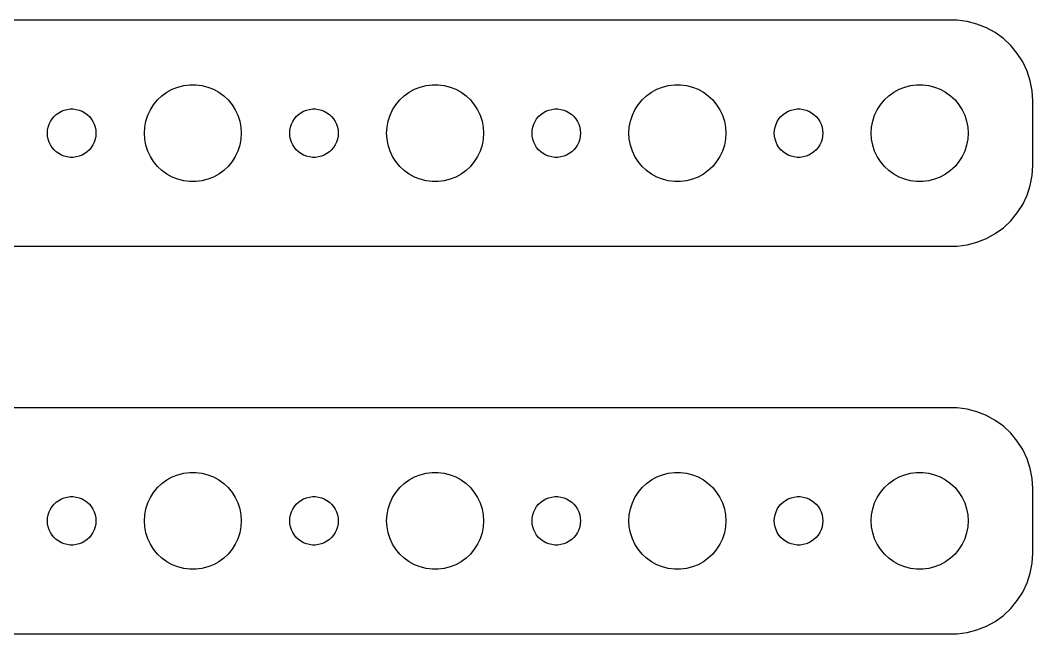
# Model space of a CAD drawing. Header units: metres. Extents: x -127 to 127, y 17 to 55.
# Drawn here: x 64.3 to 127, y 17 to 55 of the extents above; entities that cross this region are included whole.
import ezdxf

# ---------------------------------------------------------------- set-up
doc = ezdxf.new("R2010")
doc.units = ezdxf.units.M

msp = doc.modelspace()

# ---------------------------------------------------------------- linework, layer by layer
for p, q in [((122.314, 54.9901), (-122.314, 54.9901)), ((122.937, 54.9114), (122.314, 54.9901)), ((123.545, 54.7553), (122.937, 54.9114)), ((124.129, 54.5241), (123.545, 54.7553)), ((124.679, 54.2216), (124.129, 54.5241)), ((125.187, 53.8526), (124.679, 54.2216)), ((125.645, 53.4227), (125.187, 53.8526)), ((126.045, 52.9389), (125.645, 53.4227)), ((126.382, 52.4088), (126.045, 52.9389)), ((126.649, 51.8406), (126.382, 52.4088)), ((126.843, 51.2434), (126.649, 51.8406)), ((73.7227, 50.7145), (74.073, 50.8532)), ((74.073, 50.8532), (74.4379, 50.9469)), ((74.4379, 50.9469), (74.8116, 50.9941)), ((74.8116, 50.9941), (75.1884, 50.9941)), ((75.1884, 50.9941), (75.5621, 50.9469)), ((75.5621, 50.9469), (75.927, 50.8532)), ((75.927, 50.8532), (76.2773, 50.7145)), ((88.7227, 50.7145), (89.073, 50.8532)), ((89.073, 50.8532), (89.4379, 50.9469)), ((89.4379, 50.9469), (89.8116, 50.9941)), ((89.8116, 50.9941), (90.1884, 50.9941)), ((90.1884, 50.9941), (90.5621, 50.9469)), ((90.5621, 50.9469), (90.927, 50.8532)), ((90.927, 50.8532), (91.2773, 50.7145)), ((103.723, 50.7145), (104.073, 50.8532)), ((104.073, 50.8532), (104.438, 50.9469)), ((104.438, 50.9469), (104.812, 50.9941)), ((104.812, 50.9941), (105.188, 50.9941)), ((105.188, 50.9941), (105.562, 50.9469)), ((105.562, 50.9469), (105.927, 50.8532)), ((105.927, 50.8532), (106.277, 50.7145)), ((118.723, 50.7145), (119.073, 50.8532)), ((119.073, 50.8532), (119.438, 50.9469)), ((119.438, 50.9469), (119.812, 50.9941)), ((119.812, 50.9941), (120.188, 50.9941)), ((120.188, 50.9941), (120.562, 50.9469)), ((120.562, 50.9469), (120.927, 50.8532)), ((120.927, 50.8532), (121.277, 50.7145)), ((126.961, 50.6267), (126.843, 51.2434)), ((72.8131, 50.0536), (73.0877, 50.3115)), ((73.0877, 50.3115), (73.3925, 50.533)), ((73.3925, 50.533), (73.7227, 50.7145)), ((76.2773, 50.7145), (76.6075, 50.533)), ((76.6075, 50.533), (76.9123, 50.3115)), ((76.9123, 50.3115), (77.1869, 50.0536)), ((87.8131, 50.0536), (88.0877, 50.3115)), ((88.0877, 50.3115), (88.3925, 50.533)), ((88.3925, 50.533), (88.7227, 50.7145)), ((91.2773, 50.7145), (91.6075, 50.533)), ((91.6075, 50.533), (91.9123, 50.3115)), ((91.9123, 50.3115), (92.1869, 50.0536)), ((102.813, 50.0536), (103.088, 50.3115)), ((103.088, 50.3115), (103.393, 50.533)), ((103.393, 50.533), (103.723, 50.7145)), ((106.277, 50.7145), (106.607, 50.533)), ((106.607, 50.533), (106.912, 50.3115)), ((106.912, 50.3115), (107.187, 50.0536)), ((117.813, 50.0536), (118.088, 50.3115)), ((118.088, 50.3115), (118.393, 50.533)), ((118.393, 50.533), (118.723, 50.7145)), ((121.277, 50.7145), (121.607, 50.533)), ((121.607, 50.533), (121.912, 50.3115)), ((121.912, 50.3115), (122.187, 50.0536)), ((127, 50), (126.961, 50.6267)), ((72.3711, 49.4453), (72.573, 49.7634)), ((72.573, 49.7634), (72.8131, 50.0536)), ((77.1869, 50.0536), (77.427, 49.7634)), ((77.427, 49.7634), (77.6289, 49.4453)), ((87.3711, 49.4453), (87.573, 49.7634)), ((87.573, 49.7634), (87.8131, 50.0536)), ((92.1869, 50.0536), (92.427, 49.7634)), ((92.427, 49.7634), (92.6289, 49.4453)), ((102.371, 49.4453), (102.573, 49.7634)), ((102.573, 49.7634), (102.813, 50.0536)), ((107.187, 50.0536), (107.427, 49.7634)), ((107.427, 49.7634), (107.629, 49.4453)), ((117.371, 49.4453), (117.573, 49.7634)), ((117.573, 49.7634), (117.813, 50.0536)), ((122.187, 50.0536), (122.427, 49.7634)), ((122.427, 49.7634), (122.629, 49.4453)), ((127, 46), (127, 50)), ((66.2865, 48.8817), (66.4065, 49.0268)), ((66.4065, 49.0268), (66.5439, 49.1558)), ((66.5439, 49.1558), (66.6963, 49.2665)), ((66.6963, 49.2665), (66.8613, 49.3572)), ((66.8613, 49.3572), (67.0365, 49.4266)), ((67.0365, 49.4266), (67.2189, 49.4734)), ((67.2189, 49.4734), (67.4058, 49.497)), ((67.4058, 49.497), (67.5942, 49.497)), ((67.5942, 49.497), (67.7811, 49.4734)), ((67.7811, 49.4734), (67.9635, 49.4266)), ((67.9635, 49.4266), (68.1387, 49.3572)), ((68.1387, 49.3572), (68.3037, 49.2665)), ((68.3037, 49.2665), (68.4561, 49.1558)), ((68.4561, 49.1558), (68.5934, 49.0268)), ((68.5934, 49.0268), (68.7135, 48.8817)), ((72.0943, 48.7461), (72.2107, 49.1044)), ((72.2107, 49.1044), (72.3711, 49.4453)), ((77.6289, 49.4453), (77.7893, 49.1044)), ((77.7893, 49.1044), (77.9057, 48.7461)), ((81.2865, 48.8817), (81.4065, 49.0268)), ((81.4065, 49.0268), (81.5439, 49.1558)), ((81.5439, 49.1558), (81.6963, 49.2665)), ((81.6963, 49.2665), (81.8613, 49.3572)), ((81.8613, 49.3572), (82.0365, 49.4266)), ((82.0365, 49.4266), (82.2189, 49.4734)), ((82.2189, 49.4734), (82.4058, 49.497)), ((82.4058, 49.497), (82.5942, 49.497)), ((82.5942, 49.497), (82.7811, 49.4734)), ((82.7811, 49.4734), (82.9635, 49.4266)), ((82.9635, 49.4266), (83.1387, 49.3572)), ((83.1387, 49.3572), (83.3037, 49.2665)), ((83.3037, 49.2665), (83.4561, 49.1558)), ((83.4561, 49.1558), (83.5934, 49.0268)), ((83.5934, 49.0268), (83.7135, 48.8817)), ((87.0943, 48.7461), (87.2107, 49.1044)), ((87.2107, 49.1044), (87.3711, 49.4453)), ((92.6289, 49.4453), (92.7893, 49.1044)), ((92.7893, 49.1044), (92.9057, 48.7461)), ((96.2865, 48.8817), (96.4065, 49.0268)), ((96.4065, 49.0268), (96.5439, 49.1558)), ((96.5439, 49.1558), (96.6963, 49.2665)), ((96.6963, 49.2665), (96.8613, 49.3572)), ((96.8613, 49.3572), (97.0365, 49.4266)), ((97.0365, 49.4266), (97.2189, 49.4734)), ((97.2189, 49.4734), (97.4058, 49.497)), ((97.4058, 49.497), (97.5942, 49.497)), ((97.5942, 49.497), (97.7811, 49.4734)), ((97.7811, 49.4734), (97.9635, 49.4266)), ((97.9635, 49.4266), (98.1387, 49.3572)), ((98.1387, 49.3572), (98.3037, 49.2665)), ((98.3037, 49.2665), (98.4561, 49.1558)), ((98.4561, 49.1558), (98.5934, 49.0268)), ((98.5934, 49.0268), (98.7135, 48.8817)), ((102.094, 48.7461), (102.211, 49.1044)), ((102.211, 49.1044), (102.371, 49.4453)), ((107.629, 49.4453), (107.789, 49.1044)), ((107.789, 49.1044), (107.906, 48.7461)), ((111.286, 48.8817), (111.407, 49.0268)), ((111.407, 49.0268), (111.544, 49.1558)), ((111.544, 49.1558), (111.696, 49.2665)), ((111.696, 49.2665), (111.861, 49.3572)), ((111.861, 49.3572), (112.036, 49.4266)), ((112.036, 49.4266), (112.219, 49.4734)), ((112.219, 49.4734), (112.406, 49.497)), ((112.406, 49.497), (112.594, 49.497)), ((112.594, 49.497), (112.781, 49.4734)), ((112.781, 49.4734), (112.964, 49.4266)), ((112.964, 49.4266), (113.139, 49.3572)), ((113.139, 49.3572), (113.304, 49.2665)), ((113.304, 49.2665), (113.456, 49.1558)), ((113.456, 49.1558), (113.593, 49.0268)), ((113.593, 49.0268), (113.714, 48.8817)), ((117.094, 48.7461), (117.211, 49.1044)), ((117.211, 49.1044), (117.371, 49.4453)), ((122.629, 49.4453), (122.789, 49.1044)), ((122.789, 49.1044), (122.906, 48.7461)), ((66.0118, 48.188), (66.0471, 48.373)), ((66.0471, 48.373), (66.1053, 48.5522)), ((66.1053, 48.5522), (66.1855, 48.7226)), ((66.1855, 48.7226), (66.2865, 48.8817)), ((68.7135, 48.8817), (68.8145, 48.7226)), ((68.8145, 48.7226), (68.8947, 48.5522)), ((68.8947, 48.5522), (68.9529, 48.373)), ((68.9529, 48.373), (68.9882, 48.188)), ((72, 48), (72.0237, 48.376)), ((72.0237, 48.376), (72.0943, 48.7461)), ((77.9057, 48.7461), (77.9763, 48.376)), ((77.9763, 48.376), (78, 48)), ((81.0118, 48.188), (81.0471, 48.373)), ((81.0471, 48.373), (81.1053, 48.5522)), ((81.1053, 48.5522), (81.1855, 48.7226)), ((81.1855, 48.7226), (81.2865, 48.8817)), ((83.7135, 48.8817), (83.8145, 48.7226)), ((83.8145, 48.7226), (83.8947, 48.5522)), ((83.8947, 48.5522), (83.9529, 48.373)), ((83.9529, 48.373), (83.9882, 48.188)), ((87, 48), (87.0237, 48.376)), ((87.0237, 48.376), (87.0943, 48.7461)), ((92.9057, 48.7461), (92.9763, 48.376)), ((92.9763, 48.376), (93, 48)), ((96.0118, 48.188), (96.0471, 48.373)), ((96.0471, 48.373), (96.1053, 48.5522)), ((96.1053, 48.5522), (96.1855, 48.7226)), ((96.1855, 48.7226), (96.2865, 48.8817)), ((98.7135, 48.8817), (98.8145, 48.7226)), ((98.8145, 48.7226), (98.8947, 48.5522)), ((98.8947, 48.5522), (98.9529, 48.373)), ((98.9529, 48.373), (98.9882, 48.188)), ((102, 48), (102.024, 48.376)), ((102.024, 48.376), (102.094, 48.7461)), ((107.906, 48.7461), (107.976, 48.376)), ((107.976, 48.376), (108, 48)), ((111.012, 48.188), (111.047, 48.373)), ((111.047, 48.373), (111.105, 48.5522)), ((111.105, 48.5522), (111.186, 48.7226)), ((111.186, 48.7226), (111.286, 48.8817)), ((113.714, 48.8817), (113.814, 48.7226)), ((113.814, 48.7226), (113.895, 48.5522)), ((113.895, 48.5522), (113.953, 48.373)), ((113.953, 48.373), (113.988, 48.188)), ((117, 48), (117.024, 48.376)), ((117.024, 48.376), (117.094, 48.7461)), ((122.906, 48.7461), (122.976, 48.376)), ((122.976, 48.376), (123, 48)), ((66, 48), (66.0118, 48.188)), ((66.0118, 47.812), (66, 48)), ((66.0471, 47.627), (66.0118, 47.812)), ((68.9882, 47.812), (68.9529, 47.627)), ((68.9882, 48.188), (69, 48)), ((69, 48), (68.9882, 47.812)), ((72.0237, 47.624), (72, 48)), ((78, 48), (77.9763, 47.624)), ((81, 48), (81.0118, 48.188)), ((81.0118, 47.812), (81, 48)), ((81.0471, 47.627), (81.0118, 47.812)), ((83.9882, 47.812), (83.9529, 47.627)), ((83.9882, 48.188), (84, 48)), ((84, 48), (83.9882, 47.812)), ((87.0237, 47.624), (87, 48)), ((93, 48), (92.9763, 47.624)), ((96, 48), (96.0118, 48.188)), ((96.0118, 47.812), (96, 48)), ((96.0471, 47.627), (96.0118, 47.812)), ((98.9882, 47.812), (98.9529, 47.627)), ((98.9882, 48.188), (99, 48)), ((99, 48), (98.9882, 47.812)), ((102.024, 47.624), (102, 48)), ((108, 48), (107.976, 47.624)), ((111, 48), (111.012, 48.188)), ((111.012, 47.812), (111, 48)), ((111.047, 47.627), (111.012, 47.812)), ((113.988, 47.812), (113.953, 47.627)), ((113.988, 48.188), (114, 48)), ((114, 48), (113.988, 47.812)), ((117.024, 47.624), (117, 48)), ((123, 48), (122.976, 47.624)), ((66.1053, 47.4478), (66.0471, 47.627)), ((66.1855, 47.2774), (66.1053, 47.4478)), ((66.2865, 47.1183), (66.1855, 47.2774)), ((66.4065, 46.9732), (66.2865, 47.1183)), ((68.7135, 47.1183), (68.5934, 46.9732)), ((68.8145, 47.2774), (68.7135, 47.1183)), ((68.8947, 47.4478), (68.8145, 47.2774)), ((68.9529, 47.627), (68.8947, 47.4478)), ((72.0943, 47.2539), (72.0237, 47.624)), ((72.2107, 46.8956), (72.0943, 47.2539)), ((77.9057, 47.2539), (77.7893, 46.8956)), ((77.9763, 47.624), (77.9057, 47.2539)), ((81.1053, 47.4478), (81.0471, 47.627)), ((81.1855, 47.2774), (81.1053, 47.4478)), ((81.2865, 47.1183), (81.1855, 47.2774)), ((81.4065, 46.9732), (81.2865, 47.1183)), ((83.7135, 47.1183), (83.5934, 46.9732)), ((83.8145, 47.2774), (83.7135, 47.1183)), ((83.8947, 47.4478), (83.8145, 47.2774)), ((83.9529, 47.627), (83.8947, 47.4478)), ((87.0943, 47.2539), (87.0237, 47.624)), ((87.2107, 46.8956), (87.0943, 47.2539)), ((92.9057, 47.2539), (92.7893, 46.8956)), ((92.9763, 47.624), (92.9057, 47.2539)), ((96.1053, 47.4478), (96.0471, 47.627)), ((96.1855, 47.2774), (96.1053, 47.4478)), ((96.2865, 47.1183), (96.1855, 47.2774)), ((96.4065, 46.9732), (96.2865, 47.1183)), ((98.7135, 47.1183), (98.5934, 46.9732)), ((98.8145, 47.2774), (98.7135, 47.1183)), ((98.8947, 47.4478), (98.8145, 47.2774)), ((98.9529, 47.627), (98.8947, 47.4478)), ((102.094, 47.2539), (102.024, 47.624)), ((102.211, 46.8956), (102.094, 47.2539)), ((107.906, 47.2539), (107.789, 46.8956)), ((107.976, 47.624), (107.906, 47.2539)), ((111.105, 47.4478), (111.047, 47.627)), ((111.186, 47.2774), (111.105, 47.4478)), ((111.286, 47.1183), (111.186, 47.2774)), ((111.407, 46.9732), (111.286, 47.1183)), ((113.714, 47.1183), (113.593, 46.9732)), ((113.814, 47.2774), (113.714, 47.1183)), ((113.895, 47.4478), (113.814, 47.2774)), ((113.953, 47.627), (113.895, 47.4478)), ((117.094, 47.2539), (117.024, 47.624)), ((117.211, 46.8956), (117.094, 47.2539)), ((122.906, 47.2539), (122.789, 46.8956)), ((122.976, 47.624), (122.906, 47.2539)), ((66.5439, 46.8442), (66.4065, 46.9732)), ((66.6963, 46.7335), (66.5439, 46.8442)), ((66.8613, 46.6428), (66.6963, 46.7335)), ((67.0365, 46.5734), (66.8613, 46.6428)), ((67.2189, 46.5266), (67.0365, 46.5734)), ((67.4058, 46.503), (67.2189, 46.5266)), ((67.5942, 46.503), (67.4058, 46.503)), ((67.7811, 46.5266), (67.5942, 46.503)), ((67.9635, 46.5734), (67.7811, 46.5266)), ((68.1387, 46.6428), (67.9635, 46.5734)), ((68.3037, 46.7335), (68.1387, 46.6428)), ((68.4561, 46.8442), (68.3037, 46.7335)), ((68.5934, 46.9732), (68.4561, 46.8442)), ((72.3711, 46.5547), (72.2107, 46.8956)), ((72.573, 46.2366), (72.3711, 46.5547)), ((77.6289, 46.5547), (77.427, 46.2366)), ((77.7893, 46.8956), (77.6289, 46.5547)), ((81.5439, 46.8442), (81.4065, 46.9732)), ((81.6963, 46.7335), (81.5439, 46.8442)), ((81.8613, 46.6428), (81.6963, 46.7335)), ((82.0365, 46.5734), (81.8613, 46.6428)), ((82.2189, 46.5266), (82.0365, 46.5734)), ((82.4058, 46.503), (82.2189, 46.5266)), ((82.5942, 46.503), (82.4058, 46.503)), ((82.7811, 46.5266), (82.5942, 46.503)), ((82.9635, 46.5734), (82.7811, 46.5266)), ((83.1387, 46.6428), (82.9635, 46.5734)), ((83.3037, 46.7335), (83.1387, 46.6428)), ((83.4561, 46.8442), (83.3037, 46.7335)), ((83.5934, 46.9732), (83.4561, 46.8442)), ((87.3711, 46.5547), (87.2107, 46.8956)), ((87.573, 46.2366), (87.3711, 46.5547)), ((92.6289, 46.5547), (92.427, 46.2366)), ((92.7893, 46.8956), (92.6289, 46.5547)), ((96.5439, 46.8442), (96.4065, 46.9732)), ((96.6963, 46.7335), (96.5439, 46.8442)), ((96.8613, 46.6428), (96.6963, 46.7335)), ((97.0365, 46.5734), (96.8613, 46.6428)), ((97.2189, 46.5266), (97.0365, 46.5734)), ((97.4058, 46.503), (97.2189, 46.5266)), ((97.5942, 46.503), (97.4058, 46.503)), ((97.7811, 46.5266), (97.5942, 46.503)), ((97.9635, 46.5734), (97.7811, 46.5266)), ((98.1387, 46.6428), (97.9635, 46.5734)), ((98.3037, 46.7335), (98.1387, 46.6428)), ((98.4561, 46.8442), (98.3037, 46.7335)), ((98.5934, 46.9732), (98.4561, 46.8442)), ((102.371, 46.5547), (102.211, 46.8956)), ((102.573, 46.2366), (102.371, 46.5547)), ((107.629, 46.5547), (107.427, 46.2366)), ((107.789, 46.8956), (107.629, 46.5547)), ((111.544, 46.8442), (111.407, 46.9732)), ((111.696, 46.7335), (111.544, 46.8442)), ((111.861, 46.6428), (111.696, 46.7335)), ((112.036, 46.5734), (111.861, 46.6428)), ((112.219, 46.5266), (112.036, 46.5734)), ((112.406, 46.503), (112.219, 46.5266)), ((112.594, 46.503), (112.406, 46.503)), ((112.781, 46.5266), (112.594, 46.503)), ((112.964, 46.5734), (112.781, 46.5266)), ((113.139, 46.6428), (112.964, 46.5734)), ((113.304, 46.7335), (113.139, 46.6428)), ((113.456, 46.8442), (113.304, 46.7335)), ((113.593, 46.9732), (113.456, 46.8442)), ((117.371, 46.5547), (117.211, 46.8956)), ((117.573, 46.2366), (117.371, 46.5547)), ((122.629, 46.5547), (122.427, 46.2366)), ((122.789, 46.8956), (122.629, 46.5547)), ((72.8131, 45.9464), (72.573, 46.2366)), ((73.0877, 45.6885), (72.8131, 45.9464)), ((77.1869, 45.9464), (76.9123, 45.6885)), ((77.427, 46.2366), (77.1869, 45.9464)), ((87.8131, 45.9464), (87.573, 46.2366)), ((88.0877, 45.6885), (87.8131, 45.9464)), ((92.1869, 45.9464), (91.9123, 45.6885)), ((92.427, 46.2366), (92.1869, 45.9464)), ((102.813, 45.9464), (102.573, 46.2366)), ((103.088, 45.6885), (102.813, 45.9464)), ((107.187, 45.9464), (106.912, 45.6885)), ((107.427, 46.2366), (107.187, 45.9464)), ((117.813, 45.9464), (117.573, 46.2366)), ((118.088, 45.6885), (117.813, 45.9464)), ((122.187, 45.9464), (121.912, 45.6885)), ((122.427, 46.2366), (122.187, 45.9464)), ((126.961, 45.3733), (127, 46)), ((73.3925, 45.467), (73.0877, 45.6885)), ((73.7227, 45.2855), (73.3925, 45.467)), ((74.073, 45.1468), (73.7227, 45.2855)), ((74.4379, 45.0531), (74.073, 45.1468)), ((75.927, 45.1468), (75.5621, 45.0531)), ((76.2773, 45.2855), (75.927, 45.1468)), ((76.6075, 45.467), (76.2773, 45.2855)), ((76.9123, 45.6885), (76.6075, 45.467)), ((88.3925, 45.467), (88.0877, 45.6885)), ((88.7227, 45.2855), (88.3925, 45.467)), ((89.073, 45.1468), (88.7227, 45.2855)), ((89.4379, 45.0531), (89.073, 45.1468)), ((90.927, 45.1468), (90.5621, 45.0531)), ((91.2773, 45.2855), (90.927, 45.1468)), ((91.6075, 45.467), (91.2773, 45.2855)), ((91.9123, 45.6885), (91.6075, 45.467)), ((103.393, 45.467), (103.088, 45.6885)), ((103.723, 45.2855), (103.393, 45.467)), ((104.073, 45.1468), (103.723, 45.2855)), ((104.438, 45.0531), (104.073, 45.1468)), ((105.927, 45.1468), (105.562, 45.0531)), ((106.277, 45.2855), (105.927, 45.1468)), ((106.607, 45.467), (106.277, 45.2855)), ((106.912, 45.6885), (106.607, 45.467)), ((118.393, 45.467), (118.088, 45.6885)), ((118.723, 45.2855), (118.393, 45.467)), ((119.073, 45.1468), (118.723, 45.2855)), ((119.438, 45.0531), (119.073, 45.1468)), ((120.927, 45.1468), (120.562, 45.0531)), ((121.277, 45.2855), (120.927, 45.1468)), ((121.607, 45.467), (121.277, 45.2855)), ((121.912, 45.6885), (121.607, 45.467)), ((126.843, 44.7566), (126.961, 45.3733)), ((74.8116, 45.0059), (74.4379, 45.0531)), ((75.1884, 45.0059), (74.8116, 45.0059)), ((75.5621, 45.0531), (75.1884, 45.0059)), ((89.8116, 45.0059), (89.4379, 45.0531)), ((90.1884, 45.0059), (89.8116, 45.0059)), ((90.5621, 45.0531), (90.1884, 45.0059)), ((104.812, 45.0059), (104.438, 45.0531)), ((105.188, 45.0059), (104.812, 45.0059)), ((105.562, 45.0531), (105.188, 45.0059)), ((119.812, 45.0059), (119.438, 45.0531)), ((120.188, 45.0059), (119.812, 45.0059)), ((120.562, 45.0531), (120.188, 45.0059)), ((126.649, 44.1594), (126.843, 44.7566)), ((126.382, 43.5912), (126.649, 44.1594)), ((126.045, 43.0611), (126.382, 43.5912)), ((125.645, 42.5773), (126.045, 43.0611)), ((124.679, 41.7784), (125.187, 42.1474)), ((125.187, 42.1474), (125.645, 42.5773)), ((123.545, 41.2447), (124.129, 41.4759)), ((124.129, 41.4759), (124.679, 41.7784)), ((-122.314, 41.0099), (122.314, 41.0099)), ((122.314, 41.0099), (122.937, 41.0886)), ((122.937, 41.0886), (123.545, 41.2447)), ((122.314, 30.9901), (-122.314, 30.9901)), ((122.937, 30.9114), (122.314, 30.9901)), ((123.545, 30.7553), (122.937, 30.9114)), ((124.129, 30.5241), (123.545, 30.7553)), ((124.679, 30.2216), (124.129, 30.5241)), ((125.187, 29.8526), (124.679, 30.2216)), ((125.645, 29.4227), (125.187, 29.8526)), ((126.045, 28.9389), (125.645, 29.4227)), ((126.382, 28.4088), (126.045, 28.9389)), ((126.649, 27.8406), (126.382, 28.4088)), ((126.843, 27.2434), (126.649, 27.8406)), ((74.4379, 26.9469), (74.8116, 26.9941)), ((74.8116, 26.9941), (75.1884, 26.9941)), ((75.1884, 26.9941), (75.5621, 26.9469)), ((89.4379, 26.9469), (89.8116, 26.9941)), ((89.8116, 26.9941), (90.1884, 26.9941)), ((90.1884, 26.9941), (90.5621, 26.9469)), ((104.438, 26.9469), (104.812, 26.9941)), ((104.812, 26.9941), (105.188, 26.9941)), ((105.188, 26.9941), (105.562, 26.9469)), ((119.438, 26.9469), (119.812, 26.9941)), ((119.812, 26.9941), (120.188, 26.9941)), ((120.188, 26.9941), (120.562, 26.9469)), ((126.961, 26.6267), (126.843, 27.2434)), ((73.0877, 26.3115), (73.3925, 26.533)), ((73.3925, 26.533), (73.7227, 26.7145)), ((73.7227, 26.7145), (74.073, 26.8532)), ((74.073, 26.8532), (74.4379, 26.9469)), ((75.5621, 26.9469), (75.927, 26.8532)), ((75.927, 26.8532), (76.2773, 26.7145)), ((76.2773, 26.7145), (76.6075, 26.533)), ((76.6075, 26.533), (76.9123, 26.3115)), ((88.0877, 26.3115), (88.3925, 26.533)), ((88.3925, 26.533), (88.7227, 26.7145)), ((88.7227, 26.7145), (89.073, 26.8532)), ((89.073, 26.8532), (89.4379, 26.9469)), ((90.5621, 26.9469), (90.927, 26.8532)), ((90.927, 26.8532), (91.2773, 26.7145)), ((91.2773, 26.7145), (91.6075, 26.533)), ((91.6075, 26.533), (91.9123, 26.3115)), ((103.088, 26.3115), (103.393, 26.533)), ((103.393, 26.533), (103.723, 26.7145)), ((103.723, 26.7145), (104.073, 26.8532)), ((104.073, 26.8532), (104.438, 26.9469)), ((105.562, 26.9469), (105.927, 26.8532)), ((105.927, 26.8532), (106.277, 26.7145)), ((106.277, 26.7145), (106.607, 26.533)), ((106.607, 26.533), (106.912, 26.3115)), ((118.088, 26.3115), (118.393, 26.533)), ((118.393, 26.533), (118.723, 26.7145)), ((118.723, 26.7145), (119.073, 26.8532)), ((119.073, 26.8532), (119.438, 26.9469)), ((120.562, 26.9469), (120.927, 26.8532)), ((120.927, 26.8532), (121.277, 26.7145)), ((121.277, 26.7145), (121.607, 26.533)), ((121.607, 26.533), (121.912, 26.3115)), ((127, 26), (126.961, 26.6267)), ((72.3711, 25.4453), (72.573, 25.7634)), ((72.573, 25.7634), (72.8131, 26.0536)), ((72.8131, 26.0536), (73.0877, 26.3115)), ((76.9123, 26.3115), (77.1869, 26.0536)), ((77.1869, 26.0536), (77.427, 25.7634)), ((77.427, 25.7634), (77.6289, 25.4453)), ((87.3711, 25.4453), (87.573, 25.7634)), ((87.573, 25.7634), (87.8131, 26.0536)), ((87.8131, 26.0536), (88.0877, 26.3115)), ((91.9123, 26.3115), (92.1869, 26.0536)), ((92.1869, 26.0536), (92.427, 25.7634)), ((92.427, 25.7634), (92.6289, 25.4453)), ((102.371, 25.4453), (102.573, 25.7634)), ((102.573, 25.7634), (102.813, 26.0536)), ((102.813, 26.0536), (103.088, 26.3115)), ((106.912, 26.3115), (107.187, 26.0536)), ((107.187, 26.0536), (107.427, 25.7634)), ((107.427, 25.7634), (107.629, 25.4453)), ((117.371, 25.4453), (117.573, 25.7634)), ((117.573, 25.7634), (117.813, 26.0536)), ((117.813, 26.0536), (118.088, 26.3115)), ((121.912, 26.3115), (122.187, 26.0536)), ((122.187, 26.0536), (122.427, 25.7634)), ((122.427, 25.7634), (122.629, 25.4453)), ((127, 22), (127, 26)), ((66.4065, 25.0268), (66.5439, 25.1558)), ((66.5439, 25.1558), (66.6963, 25.2665)), ((66.6963, 25.2665), (66.8613, 25.3572)), ((66.8613, 25.3572), (67.0365, 25.4266)), ((67.0365, 25.4266), (67.2189, 25.4734)), ((67.2189, 25.4734), (67.4058, 25.497)), ((67.4058, 25.497), (67.5942, 25.497)), ((67.5942, 25.497), (67.7811, 25.4734)), ((67.7811, 25.4734), (67.9635, 25.4266)), ((67.9635, 25.4266), (68.1387, 25.3572)), ((68.1387, 25.3572), (68.3037, 25.2665)), ((68.3037, 25.2665), (68.4561, 25.1558)), ((68.4561, 25.1558), (68.5934, 25.0268)), ((72.0943, 24.7461), (72.2107, 25.1044)), ((72.2107, 25.1044), (72.3711, 25.4453)), ((77.6289, 25.4453), (77.7893, 25.1044)), ((77.7893, 25.1044), (77.9057, 24.7461)), ((81.4065, 25.0268), (81.5439, 25.1558)), ((81.5439, 25.1558), (81.6963, 25.2665)), ((81.6963, 25.2665), (81.8613, 25.3572)), ((81.8613, 25.3572), (82.0365, 25.4266)), ((82.0365, 25.4266), (82.2189, 25.4734)), ((82.2189, 25.4734), (82.4058, 25.497)), ((82.4058, 25.497), (82.5942, 25.497)), ((82.5942, 25.497), (82.7811, 25.4734)), ((82.7811, 25.4734), (82.9635, 25.4266)), ((82.9635, 25.4266), (83.1387, 25.3572)), ((83.1387, 25.3572), (83.3037, 25.2665)), ((83.3037, 25.2665), (83.4561, 25.1558)), ((83.4561, 25.1558), (83.5934, 25.0268)), ((87.0943, 24.7461), (87.2107, 25.1044)), ((87.2107, 25.1044), (87.3711, 25.4453)), ((92.6289, 25.4453), (92.7893, 25.1044)), ((92.7893, 25.1044), (92.9057, 24.7461)), ((96.4065, 25.0268), (96.5439, 25.1558)), ((96.5439, 25.1558), (96.6963, 25.2665)), ((96.6963, 25.2665), (96.8613, 25.3572)), ((96.8613, 25.3572), (97.0365, 25.4266)), ((97.0365, 25.4266), (97.2189, 25.4734)), ((97.2189, 25.4734), (97.4058, 25.497)), ((97.4058, 25.497), (97.5942, 25.497)), ((97.5942, 25.497), (97.7811, 25.4734)), ((97.7811, 25.4734), (97.9635, 25.4266)), ((97.9635, 25.4266), (98.1387, 25.3572)), ((98.1387, 25.3572), (98.3037, 25.2665)), ((98.3037, 25.2665), (98.4561, 25.1558)), ((98.4561, 25.1558), (98.5934, 25.0268)), ((102.094, 24.7461), (102.211, 25.1044)), ((102.211, 25.1044), (102.371, 25.4453)), ((107.629, 25.4453), (107.789, 25.1044)), ((107.789, 25.1044), (107.906, 24.7461)), ((111.407, 25.0268), (111.544, 25.1558)), ((111.544, 25.1558), (111.696, 25.2665)), ((111.696, 25.2665), (111.861, 25.3572)), ((111.861, 25.3572), (112.036, 25.4266)), ((112.036, 25.4266), (112.219, 25.4734)), ((112.219, 25.4734), (112.406, 25.497)), ((112.406, 25.497), (112.594, 25.497)), ((112.594, 25.497), (112.781, 25.4734)), ((112.781, 25.4734), (112.964, 25.4266)), ((112.964, 25.4266), (113.139, 25.3572)), ((113.139, 25.3572), (113.304, 25.2665)), ((113.304, 25.2665), (113.456, 25.1558)), ((113.456, 25.1558), (113.593, 25.0268)), ((117.094, 24.7461), (117.211, 25.1044)), ((117.211, 25.1044), (117.371, 25.4453)), ((122.629, 25.4453), (122.789, 25.1044)), ((122.789, 25.1044), (122.906, 24.7461)), ((66.0471, 24.373), (66.1053, 24.5522)), ((66.1053, 24.5522), (66.1855, 24.7226)), ((66.1855, 24.7226), (66.2865, 24.8817)), ((66.2865, 24.8817), (66.4065, 25.0268)), ((68.5934, 25.0268), (68.7135, 24.8817)), ((68.7135, 24.8817), (68.8145, 24.7226)), ((68.8145, 24.7226), (68.8947, 24.5522)), ((68.8947, 24.5522), (68.9529, 24.373)), ((72.0237, 24.376), (72.0943, 24.7461)), ((77.9057, 24.7461), (77.9763, 24.376)), ((81.0471, 24.373), (81.1053, 24.5522)), ((81.1053, 24.5522), (81.1855, 24.7226)), ((81.1855, 24.7226), (81.2865, 24.8817)), ((81.2865, 24.8817), (81.4065, 25.0268)), ((83.5934, 25.0268), (83.7135, 24.8817)), ((83.7135, 24.8817), (83.8145, 24.7226)), ((83.8145, 24.7226), (83.8947, 24.5522)), ((83.8947, 24.5522), (83.9529, 24.373)), ((87.0237, 24.376), (87.0943, 24.7461)), ((92.9057, 24.7461), (92.9763, 24.376)), ((96.0471, 24.373), (96.1053, 24.5522)), ((96.1053, 24.5522), (96.1855, 24.7226)), ((96.1855, 24.7226), (96.2865, 24.8817)), ((96.2865, 24.8817), (96.4065, 25.0268)), ((98.5934, 25.0268), (98.7135, 24.8817)), ((98.7135, 24.8817), (98.8145, 24.7226)), ((98.8145, 24.7226), (98.8947, 24.5522)), ((98.8947, 24.5522), (98.9529, 24.373)), ((102.024, 24.376), (102.094, 24.7461)), ((107.906, 24.7461), (107.976, 24.376)), ((111.047, 24.373), (111.105, 24.5522)), ((111.105, 24.5522), (111.186, 24.7226)), ((111.186, 24.7226), (111.286, 24.8817)), ((111.286, 24.8817), (111.407, 25.0268)), ((113.593, 25.0268), (113.714, 24.8817)), ((113.714, 24.8817), (113.814, 24.7226)), ((113.814, 24.7226), (113.895, 24.5522)), ((113.895, 24.5522), (113.953, 24.373)), ((117.024, 24.376), (117.094, 24.7461)), ((122.906, 24.7461), (122.976, 24.376)), ((66, 24), (66.0118, 24.188)), ((66.0118, 23.812), (66, 24)), ((66.0118, 24.188), (66.0471, 24.373)), ((68.9529, 24.373), (68.9882, 24.188)), ((68.9882, 24.188), (69, 24)), ((69, 24), (68.9882, 23.812)), ((72, 24), (72.0237, 24.376)), ((72.0237, 23.624), (72, 24)), ((77.9763, 24.376), (78, 24)), ((78, 24), (77.9763, 23.624)), ((81, 24), (81.0118, 24.188)), ((81.0118, 23.812), (81, 24)), ((81.0118, 24.188), (81.0471, 24.373)), ((83.9529, 24.373), (83.9882, 24.188)), ((83.9882, 24.188), (84, 24)), ((84, 24), (83.9882, 23.812)), ((87, 24), (87.0237, 24.376)), ((87.0237, 23.624), (87, 24)), ((92.9763, 24.376), (93, 24)), ((93, 24), (92.9763, 23.624)), ((96, 24), (96.0118, 24.188)), ((96.0118, 23.812), (96, 24)), ((96.0118, 24.188), (96.0471, 24.373)), ((98.9529, 24.373), (98.9882, 24.188)), ((98.9882, 24.188), (99, 24)), ((99, 24), (98.9882, 23.812)), ((102, 24), (102.024, 24.376)), ((102.024, 23.624), (102, 24)), ((107.976, 24.376), (108, 24)), ((108, 24), (107.976, 23.624)), ((111, 24), (111.012, 24.188)), ((111.012, 23.812), (111, 24)), ((111.012, 24.188), (111.047, 24.373)), ((113.953, 24.373), (113.988, 24.188)), ((113.988, 24.188), (114, 24)), ((114, 24), (113.988, 23.812)), ((117, 24), (117.024, 24.376)), ((117.024, 23.624), (117, 24)), ((122.976, 24.376), (123, 24)), ((123, 24), (122.976, 23.624)), ((66.0471, 23.627), (66.0118, 23.812)), ((66.1053, 23.4478), (66.0471, 23.627)), ((66.1855, 23.2774), (66.1053, 23.4478)), ((66.2865, 23.1183), (66.1855, 23.2774)), ((68.8145, 23.2774), (68.7135, 23.1183)), ((68.8947, 23.4478), (68.8145, 23.2774)), ((68.9529, 23.627), (68.8947, 23.4478)), ((68.9882, 23.812), (68.9529, 23.627)), ((72.0943, 23.2539), (72.0237, 23.624)), ((72.2107, 22.8956), (72.0943, 23.2539)), ((77.9057, 23.2539), (77.7893, 22.8956)), ((77.9763, 23.624), (77.9057, 23.2539)), ((81.0471, 23.627), (81.0118, 23.812)), ((81.1053, 23.4478), (81.0471, 23.627)), ((81.1855, 23.2774), (81.1053, 23.4478)), ((81.2865, 23.1183), (81.1855, 23.2774)), ((83.8145, 23.2774), (83.7135, 23.1183)), ((83.8947, 23.4478), (83.8145, 23.2774)), ((83.9529, 23.627), (83.8947, 23.4478)), ((83.9882, 23.812), (83.9529, 23.627)), ((87.0943, 23.2539), (87.0237, 23.624)), ((87.2107, 22.8956), (87.0943, 23.2539)), ((92.9057, 23.2539), (92.7893, 22.8956)), ((92.9763, 23.624), (92.9057, 23.2539)), ((96.0471, 23.627), (96.0118, 23.812)), ((96.1053, 23.4478), (96.0471, 23.627)), ((96.1855, 23.2774), (96.1053, 23.4478)), ((96.2865, 23.1183), (96.1855, 23.2774)), ((98.8145, 23.2774), (98.7135, 23.1183)), ((98.8947, 23.4478), (98.8145, 23.2774)), ((98.9529, 23.627), (98.8947, 23.4478)), ((98.9882, 23.812), (98.9529, 23.627)), ((102.094, 23.2539), (102.024, 23.624)), ((102.211, 22.8956), (102.094, 23.2539)), ((107.906, 23.2539), (107.789, 22.8956)), ((107.976, 23.624), (107.906, 23.2539)), ((111.047, 23.627), (111.012, 23.812)), ((111.105, 23.4478), (111.047, 23.627)), ((111.186, 23.2774), (111.105, 23.4478)), ((111.286, 23.1183), (111.186, 23.2774)), ((113.814, 23.2774), (113.714, 23.1183)), ((113.895, 23.4478), (113.814, 23.2774)), ((113.953, 23.627), (113.895, 23.4478)), ((113.988, 23.812), (113.953, 23.627)), ((117.094, 23.2539), (117.024, 23.624)), ((117.211, 22.8956), (117.094, 23.2539)), ((122.906, 23.2539), (122.789, 22.8956)), ((122.976, 23.624), (122.906, 23.2539)), ((66.4065, 22.9732), (66.2865, 23.1183)), ((66.5439, 22.8442), (66.4065, 22.9732)), ((66.6963, 22.7335), (66.5439, 22.8442)), ((66.8613, 22.6428), (66.6963, 22.7335)), ((67.0365, 22.5734), (66.8613, 22.6428)), ((67.2189, 22.5266), (67.0365, 22.5734)), ((67.9635, 22.5734), (67.7811, 22.5266)), ((68.1387, 22.6428), (67.9635, 22.5734)), ((68.3037, 22.7335), (68.1387, 22.6428)), ((68.4561, 22.8442), (68.3037, 22.7335)), ((68.5934, 22.9732), (68.4561, 22.8442)), ((68.7135, 23.1183), (68.5934, 22.9732)), ((72.3711, 22.5547), (72.2107, 22.8956)), ((77.7893, 22.8956), (77.6289, 22.5547)), ((81.4065, 22.9732), (81.2865, 23.1183)), ((81.5439, 22.8442), (81.4065, 22.9732)), ((81.6963, 22.7335), (81.5439, 22.8442)), ((81.8613, 22.6428), (81.6963, 22.7335)), ((82.0365, 22.5734), (81.8613, 22.6428)), ((82.2189, 22.5266), (82.0365, 22.5734)), ((82.9635, 22.5734), (82.7811, 22.5266)), ((83.1387, 22.6428), (82.9635, 22.5734)), ((83.3037, 22.7335), (83.1387, 22.6428)), ((83.4561, 22.8442), (83.3037, 22.7335)), ((83.5934, 22.9732), (83.4561, 22.8442)), ((83.7135, 23.1183), (83.5934, 22.9732)), ((87.3711, 22.5547), (87.2107, 22.8956)), ((92.7893, 22.8956), (92.6289, 22.5547)), ((96.4065, 22.9732), (96.2865, 23.1183)), ((96.5439, 22.8442), (96.4065, 22.9732)), ((96.6963, 22.7335), (96.5439, 22.8442)), ((96.8613, 22.6428), (96.6963, 22.7335)), ((97.0365, 22.5734), (96.8613, 22.6428)), ((97.2189, 22.5266), (97.0365, 22.5734)), ((97.9635, 22.5734), (97.7811, 22.5266)), ((98.1387, 22.6428), (97.9635, 22.5734)), ((98.3037, 22.7335), (98.1387, 22.6428)), ((98.4561, 22.8442), (98.3037, 22.7335)), ((98.5934, 22.9732), (98.4561, 22.8442)), ((98.7135, 23.1183), (98.5934, 22.9732)), ((102.371, 22.5547), (102.211, 22.8956)), ((107.789, 22.8956), (107.629, 22.5547)), ((111.407, 22.9732), (111.286, 23.1183)), ((111.544, 22.8442), (111.407, 22.9732)), ((111.696, 22.7335), (111.544, 22.8442)), ((111.861, 22.6428), (111.696, 22.7335)), ((112.036, 22.5734), (111.861, 22.6428)), ((112.219, 22.5266), (112.036, 22.5734)), ((112.964, 22.5734), (112.781, 22.5266)), ((113.139, 22.6428), (112.964, 22.5734)), ((113.304, 22.7335), (113.139, 22.6428)), ((113.456, 22.8442), (113.304, 22.7335)), ((113.593, 22.9732), (113.456, 22.8442)), ((113.714, 23.1183), (113.593, 22.9732)), ((117.371, 22.5547), (117.211, 22.8956)), ((122.789, 22.8956), (122.629, 22.5547)), ((67.4058, 22.503), (67.2189, 22.5266)), ((67.5942, 22.503), (67.4058, 22.503)), ((67.7811, 22.5266), (67.5942, 22.503)), ((72.573, 22.2366), (72.3711, 22.5547)), ((72.8131, 21.9464), (72.573, 22.2366)), ((73.0877, 21.6885), (72.8131, 21.9464)), ((77.1869, 21.9464), (76.9123, 21.6885)), ((77.427, 22.2366), (77.1869, 21.9464)), ((77.6289, 22.5547), (77.427, 22.2366)), ((82.4058, 22.503), (82.2189, 22.5266)), ((82.5942, 22.503), (82.4058, 22.503)), ((82.7811, 22.5266), (82.5942, 22.503)), ((87.573, 22.2366), (87.3711, 22.5547)), ((87.8131, 21.9464), (87.573, 22.2366)), ((88.0877, 21.6885), (87.8131, 21.9464)), ((92.1869, 21.9464), (91.9123, 21.6885)), ((92.427, 22.2366), (92.1869, 21.9464)), ((92.6289, 22.5547), (92.427, 22.2366)), ((97.4058, 22.503), (97.2189, 22.5266)), ((97.5942, 22.503), (97.4058, 22.503)), ((97.7811, 22.5266), (97.5942, 22.503)), ((102.573, 22.2366), (102.371, 22.5547)), ((102.813, 21.9464), (102.573, 22.2366)), ((103.088, 21.6885), (102.813, 21.9464)), ((107.187, 21.9464), (106.912, 21.6885)), ((107.427, 22.2366), (107.187, 21.9464)), ((107.629, 22.5547), (107.427, 22.2366)), ((112.406, 22.503), (112.219, 22.5266)), ((112.594, 22.503), (112.406, 22.503)), ((112.781, 22.5266), (112.594, 22.503)), ((117.573, 22.2366), (117.371, 22.5547)), ((117.813, 21.9464), (117.573, 22.2366)), ((118.088, 21.6885), (117.813, 21.9464)), ((122.187, 21.9464), (121.912, 21.6885)), ((122.427, 22.2366), (122.187, 21.9464)), ((122.629, 22.5547), (122.427, 22.2366)), ((126.961, 21.3733), (127, 22)), ((73.3925, 21.467), (73.0877, 21.6885)), ((73.7227, 21.2855), (73.3925, 21.467)), ((76.6075, 21.467), (76.2773, 21.2855)), ((76.9123, 21.6885), (76.6075, 21.467)), ((88.3925, 21.467), (88.0877, 21.6885)), ((88.7227, 21.2855), (88.3925, 21.467)), ((91.6075, 21.467), (91.2773, 21.2855)), ((91.9123, 21.6885), (91.6075, 21.467)), ((103.393, 21.467), (103.088, 21.6885)), ((103.723, 21.2855), (103.393, 21.467)), ((106.607, 21.467), (106.277, 21.2855)), ((106.912, 21.6885), (106.607, 21.467)), ((118.393, 21.467), (118.088, 21.6885)), ((118.723, 21.2855), (118.393, 21.467)), ((121.607, 21.467), (121.277, 21.2855)), ((121.912, 21.6885), (121.607, 21.467)), ((126.843, 20.7566), (126.961, 21.3733)), ((74.073, 21.1468), (73.7227, 21.2855)), ((74.4379, 21.0531), (74.073, 21.1468)), ((74.8116, 21.0059), (74.4379, 21.0531)), ((75.1884, 21.0059), (74.8116, 21.0059)), ((75.5621, 21.0531), (75.1884, 21.0059)), ((75.927, 21.1468), (75.5621, 21.0531)), ((76.2773, 21.2855), (75.927, 21.1468)), ((89.073, 21.1468), (88.7227, 21.2855)), ((89.4379, 21.0531), (89.073, 21.1468)), ((89.8116, 21.0059), (89.4379, 21.0531)), ((90.1884, 21.0059), (89.8116, 21.0059)), ((90.5621, 21.0531), (90.1884, 21.0059)), ((90.927, 21.1468), (90.5621, 21.0531)), ((91.2773, 21.2855), (90.927, 21.1468)), ((104.073, 21.1468), (103.723, 21.2855)), ((104.438, 21.0531), (104.073, 21.1468)), ((104.812, 21.0059), (104.438, 21.0531)), ((105.188, 21.0059), (104.812, 21.0059)), ((105.562, 21.0531), (105.188, 21.0059)), ((105.927, 21.1468), (105.562, 21.0531)), ((106.277, 21.2855), (105.927, 21.1468)), ((119.073, 21.1468), (118.723, 21.2855)), ((119.438, 21.0531), (119.073, 21.1468)), ((119.812, 21.0059), (119.438, 21.0531)), ((120.188, 21.0059), (119.812, 21.0059)), ((120.562, 21.0531), (120.188, 21.0059)), ((120.927, 21.1468), (120.562, 21.0531)), ((121.277, 21.2855), (120.927, 21.1468)), ((126.649, 20.1594), (126.843, 20.7566)), ((126.382, 19.5912), (126.649, 20.1594)), ((126.045, 19.0611), (126.382, 19.5912)), ((125.645, 18.5773), (126.045, 19.0611)), ((125.187, 18.1474), (125.645, 18.5773)), ((124.129, 17.4759), (124.679, 17.7784)), ((124.679, 17.7784), (125.187, 18.1474)), ((-122.314, 17.0099), (122.314, 17.0099)), ((122.314, 17.0099), (122.937, 17.0886)), ((122.937, 17.0886), (123.545, 17.2447)), ((123.545, 17.2447), (124.129, 17.4759))]:
    msp.add_line(p, q)

doc.saveas('drawing.dxf')
